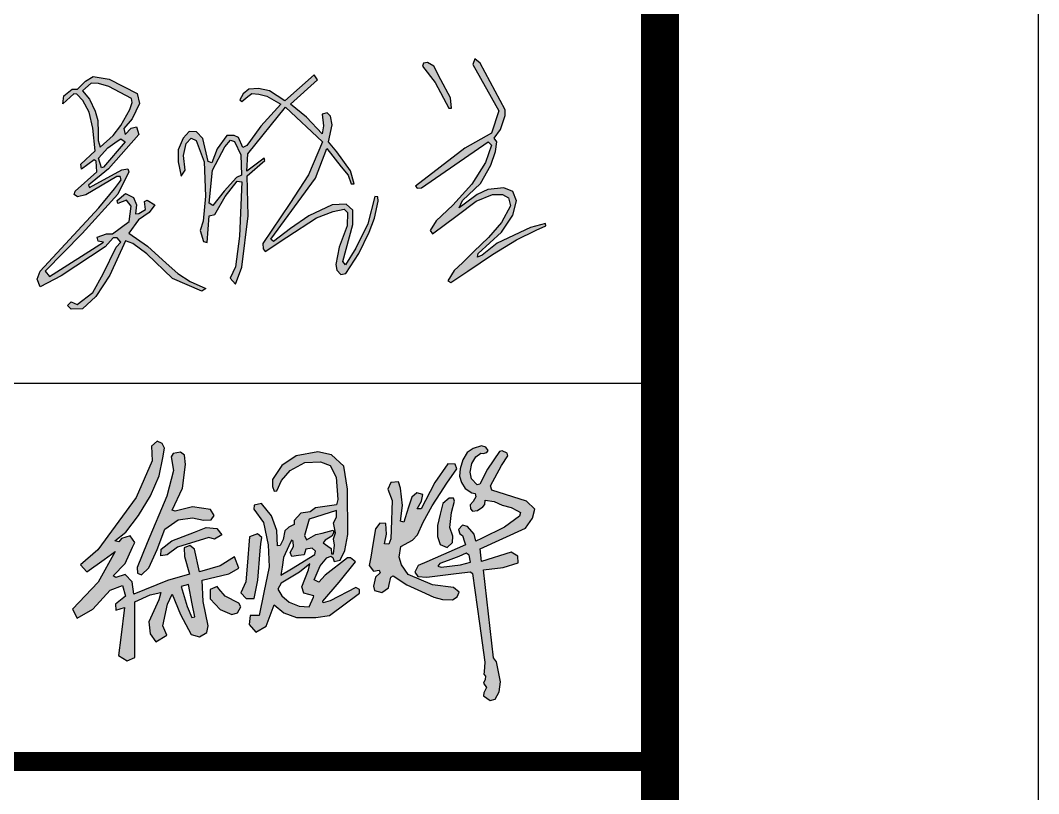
# Model space of a CAD drawing. Extents: x -417156 to 1571408, y 205758 to 1045562.
# Drawn here: x 919907 to 922597, y 1020741 to 1022784 of the extents above; entities that cross this region are included whole.
import ezdxf

# ---------------------------------------------------------------- set-up
doc = ezdxf.new("R2010")
doc.units = 0
doc.header["$LTSCALE"] = 1000
doc.header["$MEASUREMENT"] = 0
doc.layers.get('0').update_dxf_attribs({"linetype": 'CONTINUOUS'})
for name, color, linetype in [('PP-PM-TK', 7, 'CONTINUOUS'), ('PUB_TITLE', 4, 'CONTINUOUS'), ('TEL_TITLE', 7, 'CONTINUOUS')]:
    doc.layers.add(name, color=color, linetype=linetype)

msp = doc.modelspace()

# ---------------------------------------------------------------- hatches: boundary and pattern name
h = msp.add_hatch(color=256)
h.paths.add_polyline_path([(921121.7, 1022671.4), (921107.3, 1022682.3), (921102, 1022667.8), (921171.2, 1022545.5), (921151.4, 1022486.5), (921081.1, 1022446.5), (920950.9, 1022346.5), (920955.3, 1022341.1), (920966.4, 1022341.6), (921142.6, 1022463), (921151.8, 1022454.8), (921135.8, 1022408.8), (921100, 1022351.3), (921050, 1022295.9), (921005.5, 1022254.8), (920990, 1022229.2), (920996.3, 1022220), (921061.2, 1022268.8), (921111.6, 1022306.8), (921154.2, 1022324.5), (921180.4, 1022324.5), (921196.8, 1022314.9), (921201.7, 1022294.5), (921178, 1022250.5), (921144, 1022210.2), (921105.3, 1022173), (921074.8, 1022143.6), (921053.3, 1022123), (921036.6, 1022096.1), (921044.3, 1022091.3), (921089.4, 1022121.7), (921154.3, 1022165.7), (921217.9, 1022204.7), (921270.1, 1022230.2), (921295.2, 1022241), (921294.2, 1022247.1), (921254.9, 1022236.6), (921167, 1022195.6), (921127, 1022163.8), (921114.8, 1022158.7), (921116.2, 1022167.8), (921178.2, 1022224.7), (921208.1, 1022269.8), (921217.3, 1022306.9), (921208.4, 1022331.6), (921184, 1022341.5), (921142, 1022337.7), (921114.2, 1022324.5), (921079.6, 1022298.8), (921066.6, 1022289.1), (921075.5, 1022308.3), (921122.3, 1022353.3), (921150.1, 1022401.6), (921162.3, 1022437.8), (921166.1, 1022463.2), (921158.6, 1022473.1), (921175.6, 1022495.6), (921188.2, 1022533.2), (921187.5, 1022547.8)])
h.paths.add_polyline_path([(920982.3, 1022673.2), (920971.9, 1022671.3), (920969.8, 1022663), (921003.1, 1022620.4), (921039.1, 1022552.3), (921045.7, 1022552.3), (921043, 1022579.3), (921017.9, 1022627.4), (920999.5, 1022662.8)], flags=17)
h.paths.add_polyline_path([(920445.8, 1022332.5), (920415.9, 1022295.3), (920406.3, 1022300.8), (920414.9, 1022388.3), (920447.3, 1022449.6), (920462.1, 1022467.5), (920473.1, 1022464.4), (920489.8, 1022428.9), (920491.5, 1022375.4), (920478.4, 1022369)], flags=16)
h.paths.add_polyline_path([(920324.6, 1022410.7), (920331.7, 1022372.9), (920343.1, 1022388.7), (920338.7, 1022426.8), (920345.6, 1022458.9), (920358.9, 1022472.7), (920371.3, 1022466.8), (920392.6, 1022410), (920396, 1022320), (920390.6, 1022254), (920382.7, 1022228.8), (920391.1, 1022200.1), (920401, 1022197.2), (920406.4, 1022267.4), (920420.8, 1022270.8), (920448, 1022318.8), (920480.1, 1022359.3), (920492.5, 1022357.3), (920486.1, 1022214), (920475.2, 1022133.2), (920461.8, 1022103), (920475.2, 1022086.7), (920492.5, 1022131.7), (920508.8, 1022267.4), (920506.5, 1022373.6), (920553.3, 1022413.8), (920551.2, 1022420), (920505.5, 1022386.1), (920508.6, 1022431.4), (920608, 1022554.6), (920705.3, 1022463.6), (920668.5, 1022375.6), (920618.8, 1022300.7), (920548.2, 1022194.5), (920548.4, 1022180.5), (920553.7, 1022173.6), (920611.1, 1022211.1), (920689.6, 1022262.3), (920733.1, 1022279.5), (920762.3, 1022285.6), (920771.5, 1022276.1), (920770.7, 1022240.9), (920749.7, 1022184.9), (920740.9, 1022139.1), (920743.2, 1022124.2), (920753.9, 1022112.7), (920766.9, 1022115), (920801.7, 1022167.8), (920828.9, 1022224.1), (920842.9, 1022261.3), (920852.7, 1022306.1), (920851.2, 1022317.8), (920844, 1022318.5), (920825.1, 1022246.2), (920793.5, 1022182.2), (920766, 1022138), (920758.8, 1022147.4), (920785.2, 1022245.1), (920785.6, 1022282.7), (920767.5, 1022298.5), (920730.9, 1022296.7), (920669.5, 1022267.3), (920620.9, 1022234.5), (920575.7, 1022200.3), (920569.3, 1022206.4), (920686.5, 1022367.5), (920716.5, 1022445.6), (920754.9, 1022397.6), (920772.9, 1022375), (920781.1, 1022352.2), (920789.4, 1022352.2), (920779.7, 1022386.6), (920743, 1022436.6), (920721, 1022463.2), (920731, 1022508.1), (920726.9, 1022531.3), (920717.7, 1022539.6), (920704.8, 1022536.7), (920707.7, 1022505.6), (920704.8, 1022484.4), (920663.2, 1022528.4), (920620.6, 1022562.7), (920692.1, 1022627.3), (920683, 1022640.1), (920605.9, 1022571.3), (920565.2, 1022597.7), (920536.4, 1022604.5), (920510.8, 1022602), (920496, 1022589.8), (920487.4, 1022574.3), (920492.4, 1022569.6), (920508.6, 1022582.9), (920518.5, 1022591.1), (920537.1, 1022589.1), (920558.6, 1022583.9), (920595, 1022562.9), (920542.5, 1022504.6), (920514.9, 1022466.5), (920505.6, 1022453.6), (920495.3, 1022448.3), (920483.9, 1022474.6), (920471.8, 1022479.9), (920452.9, 1022479.9), (920427.1, 1022444.5), (920412.9, 1022407.9), (920403.4, 1022410.9), (920388.9, 1022472), (920372.3, 1022490.1), (920353.6, 1022490.4), (920337.4, 1022472.7), (920323.8, 1022442.2)])
h.paths.add_polyline_path([(920121.9, 1022394.9), (920113.6, 1022420.1), (920138.7, 1022447.6), (920163.5, 1022464.9), (920172.8, 1022471.4), (920184, 1022463.6), (920126.7, 1022395.9)], flags=16)
h.paths.add_polyline_path([(920112.8, 1022467), (920118.5, 1022449.2), (920152.1, 1022480.3), (920172.4, 1022506.2), (920196.9, 1022548.7), (920202.4, 1022566.9), (920200.6, 1022577.9), (920140.8, 1022609.3), (920113.9, 1022617.4), (920094.3, 1022617.9), (920079.1, 1022604.7), (920071.1, 1022597.8), (920089.7, 1022576), (920105.2, 1022544.3), (920111.9, 1022519.8), (920112.6, 1022487)], flags=16)
h.paths.add_polyline_path([(920048.4, 1022590), (920019.2, 1022563.5), (920021.9, 1022585.1), (920044.1, 1022602.1), (920058, 1022602.5), (920079.8, 1022623.2), (920099.7, 1022635.8), (920142.2, 1022628.7), (920215.6, 1022590.6), (920222, 1022564.5), (920202.9, 1022524), (920180.7, 1022498.2), (920183.8, 1022482.8), (920200.1, 1022499), (920214.4, 1022503), (920220.3, 1022482.8), (920140, 1022391.6), (920087.5, 1022349.1), (920089.6, 1022342.6), (920175.1, 1022389), (920191.3, 1022392), (920193.5, 1022384.1), (920164.4, 1022324.7), (920070.9, 1022220.9), (919972.5, 1022121.5), (919984, 1022107.2), (920127, 1022198.3), (920113.2, 1022201.1), (920109.9, 1022211.5), (920135.2, 1022220.3), (920150.6, 1022219.8), (920195.1, 1022252.7), (920200.1, 1022293.4), (920188, 1022309.3), (920164.9, 1022300.5), (920162.7, 1022308.2), (920184.7, 1022326.9), (920206.1, 1022315.9), (920213.8, 1022296.7), (920211.6, 1022273), (920220.4, 1022273.6), (920237.5, 1022284), (920235.3, 1022306), (920242.4, 1022309.3), (920262.8, 1022297.2), (920247.4, 1022276.3), (920219.3, 1022257.1), (920193.5, 1022222), (920243, 1022187.4), (920292.4, 1022142.9), (920323.5, 1022115), (920355.8, 1022093.8), (920397, 1022075.6), (920387.1, 1022069), (920309.1, 1022102.5), (920241.4, 1022167.4), (920204.1, 1022194.8), (920184.8, 1022202), (920144.1, 1022111.3), (920106.8, 1022054.8), (920071.3, 1022022), (920042, 1022021.2), (920032, 1022030.4), (920041.7, 1022040.4), (920057.1, 1022033.5), (920098.7, 1022064.7), (920126.4, 1022114.6), (920160.3, 1022185), (920172.7, 1022198.1), (920163.4, 1022209.2), (920152.6, 1022209.6), (920131.4, 1022186.1), (920015.1, 1022108.8), (919960, 1022080.3), (919951.9, 1022100.3), (919959.6, 1022121.1), (920114.9, 1022288.7), (920156.1, 1022339.3), (920168.8, 1022356.4), (920173.5, 1022362.7), (920170.9, 1022371.3), (920161.8, 1022371.7), (920080.3, 1022323.4), (920058, 1022318.3), (920049.2, 1022323.7), (920052.2, 1022332.9), (920109.4, 1022384), (920107.4, 1022412), (920102.4, 1022415.3), (920069, 1022391), (920067, 1022404), (920105.4, 1022439.3), (920098.6, 1022499.4), (920089.5, 1022542), (920072.5, 1022572.1), (920056.9, 1022589.1)])
h = msp.add_hatch(color=256)
h.paths.add_polyline_path([(921093.1, 1021370.7), (921084.9, 1021376.6), (921065.8, 1021367.4), (921037.5, 1021357), (921015.4, 1021348.8), (921009.8, 1021342.2), (921018.7, 1021339.2), (921070.1, 1021345.8), (921096.4, 1021352.2)], flags=16)
h.paths.add_polyline_path([(921123.1, 1021640.4), (921129.6, 1021639.9), (921139.2, 1021642), (921142.7, 1021647.4), (921136.7, 1021656.4), (921125.2, 1021660.3), (921103.6, 1021653.2), (921087.3, 1021642.2), (921075.6, 1021622.9), (921068.7, 1021598.8), (921066.8, 1021579.6), (921072.4, 1021563.3), (921082.5, 1021547), (921099.6, 1021535.9), (921108.4, 1021533.6), (921110.1, 1021525.3), (921103.2, 1021512.9), (921095.2, 1021504.2), (921096.1, 1021493.3), (921101.1, 1021486.9), (921115.1, 1021489.2), (921128.5, 1021498.6), (921133.7, 1021505), (921135.4, 1021516.1), (921158.9, 1021512.4), (921180.2, 1021503.4), (921203.7, 1021497.3), (921220.8, 1021487.9), (921228.7, 1021483.6), (921225.4, 1021474.4), (921186.1, 1021444.8), (921125.2, 1021414.9), (921110.4, 1021407.6), (921105.7, 1021426.4), (921088.6, 1021446.7), (921075, 1021450.2), (921064.5, 1021438.9), (921067.7, 1021427.4), (921075.2, 1021423.3), (921080.6, 1021406.5), (921083.4, 1021398.1), (920980.6, 1021353.1), (920958.1, 1021343.3), (920948.8, 1021325.9), (920957.1, 1021314.4), (920980.8, 1021312.9), (921058, 1021322.1), (921095.9, 1021326.6), (921101.3, 1021322.3), (921119.7, 1021190.1), (921133.8, 1021088.4), (921132.3, 1021062.4), (921131.3, 1021056.7), (921135.6, 1021051.6), (921134.8, 1021042), (921130.4, 1021032.3), (921138.4, 1021020.9), (921131.3, 1021007.5), (921131, 1020998.9), (921148.6, 1020987.1), (921161.4, 1020990.2), (921172.1, 1021009.4), (921175.5, 1021036.4), (921164.9, 1021089.4), (921157.1, 1021100.1), (921130.5, 1021332.5), (921182.2, 1021338.7), (921221.9, 1021351.1), (921221.5, 1021368.4), (921203.3, 1021378.7), (921125.5, 1021353.9), (921121.4, 1021387.8), (921181.4, 1021415.1), (921241.9, 1021442.6), (921259.6, 1021468.5), (921266.2, 1021492.9), (921244.3, 1021514), (921152.9, 1021542.9), (921149.1, 1021554.5), (921177.9, 1021607.5), (921195, 1021633.1), (921193.3, 1021640.8), (921180.1, 1021646.3), (921172.4, 1021644.5), (921140.8, 1021597.8), (921121, 1021558.2), (921113.5, 1021556.6), (921098.9, 1021572.8), (921095.3, 1021590.4), (921099.9, 1021613.6), (921110.1, 1021630.5)])
h.paths.add_polyline_path([(921051, 1021521.3), (921039.5, 1021522), (921023.4, 1021507.1), (921016.4, 1021479), (921009.2, 1021449.7), (921009.5, 1021420.5), (921016.4, 1021399.6), (921034.3, 1021391.1), (921048.6, 1021404.5), (921049.2, 1021421.4), (921041.9, 1021443.8), (921045.8, 1021483.5), (921054, 1021513.5)], flags=17)
h.paths.add_polyline_path([(920911.7, 1021547.7), (920906.5, 1021564.7), (920886, 1021562.9), (920877.7, 1021545.6), (920889.2, 1021515), (920886.7, 1021437.5), (920885.9, 1021413.8), (920880.9, 1021399.8), (920868.7, 1021400.6), (920874.4, 1021426.1), (920872.6, 1021455), (920856.4, 1021455.3), (920845.6, 1021440.9), (920838.4, 1021399.1), (920832.7, 1021366), (920828.8, 1021343.7), (920840.5, 1021328.5), (920855.3, 1021331.7), (920857.5, 1021324.5), (920845.6, 1021313.1), (920840.1, 1021289.4), (920843, 1021277.5), (920862.5, 1021272.1), (920879.5, 1021284.3), (920881.6, 1021293.7), (920885.9, 1021312.4), (920892.1, 1021316.7), (920928.1, 1021292.2), (920966.7, 1021274.6), (920999.5, 1021259.6), (921022.3, 1021254.1), (921048.6, 1021253), (921060.9, 1021260.5), (921066.6, 1021273.2), (921051.1, 1021285.4), (920995.9, 1021292.6), (920931.4, 1021320.1), (920914.1, 1021345), (920907.6, 1021365.9), (920911.9, 1021393.6), (920942.9, 1021410.9), (920955.9, 1021424.9), (920970.8, 1021458.2), (920995.4, 1021501.2), (921016.2, 1021533.9), (921033.6, 1021561.2), (921060.3, 1021599.2), (921055.4, 1021611.5), (921036.6, 1021612.4), (921002.2, 1021563.2), (920977.2, 1021515.1), (920965.9, 1021493.3), (920955.7, 1021493), (920967.1, 1021513.6), (920970.4, 1021531.1), (920954.1, 1021535.7), (920941.5, 1021524.1), (920932.9, 1021497.9), (920923.5, 1021469.5), (920919.8, 1021458.2), (920911.4, 1021460.7), (920916.3, 1021501.9)])
h.paths.add_polyline_path([(920668.6, 1021332.1), (920671.9, 1021348.4), (920644.4, 1021325.9), (920614, 1021307.5), (920596.4, 1021296.7), (920587.8, 1021281.2), (920598, 1021263.6), (920617.7, 1021247.2), (920643.6, 1021236.6), (920670.2, 1021234.1), (920681.3, 1021260.3), (920682.6, 1021263.4), (920655.9, 1021270.6), (920650.5, 1021287.4)], flags=16)
h.paths.add_polyline_path([(920742.7, 1021471.4), (920742.3, 1021489), (920706.4, 1021477.6), (920670.4, 1021466.2), (920663.2, 1021441.3), (920657.9, 1021422.7), (920662.9, 1021411.6), (920687.4, 1021425.7), (920704.8, 1021429.3), (920733.5, 1021436.8), (920735.5, 1021431.2), (920730.2, 1021421.4), (920712.6, 1021411), (920707.4, 1021403.5), (920719.8, 1021394.7), (920728.6, 1021388.4), (920728.9, 1021374.1), (920734.8, 1021374.7), (920737.4, 1021397.3), (920734.2, 1021414.2), (920739.4, 1021430.2), (920736.8, 1021443), (920734.1, 1021456.2)], flags=16)
h.paths.add_polyline_path([(920627.7, 1021407.5), (920623.2, 1021410.9), (920616.5, 1021395.7), (920602.6, 1021364.4), (920598.7, 1021339.1), (920595.5, 1021318), (920623.2, 1021334.9), (920685.3, 1021372.6), (920687.3, 1021381.8), (920677.9, 1021389.1), (920661.7, 1021386.6), (920658.8, 1021377.7), (920656.9, 1021371.9), (920641.8, 1021369.8), (920624.8, 1021367.5), (920620.4, 1021377.9), (920629, 1021394)], flags=16)
h.paths.add_polyline_path([(920571, 1021474.6), (920544.3, 1021507.2), (920524.7, 1021502.7), (920524.2, 1021492.1), (920549.8, 1021457), (920561.9, 1021398.2), (920564.9, 1021340.1), (920550.8, 1021272.7), (920538, 1021211.4), (920514.1, 1021211.9), (920512.1, 1021187.8), (920529.7, 1021167.7), (920556.4, 1021183.3), (920578, 1021239.6), (920603.1, 1021219), (920636.8, 1021205.9), (920688.1, 1021205.9), (920723.8, 1021211.9), (920803.3, 1021270.7), (920803, 1021280.3), (920793.1, 1021285.7), (920725.7, 1021250.4), (920706.9, 1021244.8), (920705.9, 1021249.7), (920749.6, 1021299.8), (920792.3, 1021353.5), (920779, 1021364), (920771.2, 1021364), (920712.4, 1021317.9), (920695.9, 1021299.3), (920683.2, 1021305.8), (920699.3, 1021342.7), (920716.5, 1021364.3), (920727, 1021368.6), (920732.8, 1021364.7), (920736.3, 1021353.9), (920752.3, 1021358.1), (920764.3, 1021383.4), (920772.1, 1021425.3), (920771.3, 1021545.1), (920761.6, 1021606.6), (920728.9, 1021635.9), (920692.8, 1021644.2), (920636.2, 1021633.9), (920597.7, 1021607.6), (920573.3, 1021571.1), (920573.4, 1021552.2), (920577.7, 1021540.1), (920584.6, 1021540.9), (920596.9, 1021568.3), (920620.2, 1021595.1), (920658.4, 1021615.7), (920700.4, 1021617.9), (920725.8, 1021608), (920741.6, 1021576.7), (920745.5, 1021518.4), (920742.1, 1021504.3), (920686.7, 1021495.7), (920673, 1021485.4), (920648.5, 1021482.4), (920630.1, 1021462.9), (920630.5, 1021451.8), (920616.7, 1021445.3), (920606, 1021435.5), (920601.3, 1021412.3), (920593.6, 1021396.5), (920586.6, 1021395.4), (920584.8, 1021436.5)])
h.paths.add_polyline_path([(920545, 1021418), (920533.5, 1021427), (920512.7, 1021419.2), (920506.2, 1021341.9), (920502.7, 1021300.4), (920489.9, 1021271.7), (920504.2, 1021256.8), (920525.1, 1021256.1), (920534.2, 1021304.8), (920540.7, 1021382.2), (920542.2, 1021400.6)])
h.paths.add_polyline_path([(920427.3, 1021287.8), (920408.5, 1021280.2), (920408.8, 1021255.9), (920435.4, 1021227.7), (920466.2, 1021213.8), (920481.1, 1021219), (920489.5, 1021234.2), (920484, 1021243.9), (920448.7, 1021262.7), (920431.8, 1021282.4)])
h.paths.add_polyline_path([(920351.8, 1021293.7), (920332.5, 1021288.3), (920347.8, 1021235.1), (920360.7, 1021206.6), (920367.9, 1021207.9), (920361.4, 1021242.6)], flags=16)
h.paths.add_polyline_path([(920278, 1021369.4), (920279.4, 1021386.8), (920307.3, 1021408.5), (920367.6, 1021431.9), (920398.5, 1021443.9), (920426.5, 1021441.1), (920439.3, 1021424.3), (920419.9, 1021413.1), (920405.4, 1021417.4), (920322.5, 1021392.4), (920294.8, 1021372)], flags=17)
h.paths.add_polyline_path([(920341.1, 1021635), (920330.5, 1021643), (920311.1, 1021639.3), (920306.1, 1021630.8), (920311.8, 1021594.9), (920293.9, 1021526.8), (920242.6, 1021403.6), (920215.5, 1021338.2), (920216.5, 1021323), (920227.7, 1021319), (920246.6, 1021337.9), (920268.7, 1021386.2), (920288.7, 1021439.3), (920323.8, 1021464.6), (920361.7, 1021469.7), (920391.2, 1021463.1), (920410.9, 1021464.3), (920419.3, 1021475.9), (920410, 1021491.7), (920362, 1021498.6), (920316.4, 1021487.3), (920308.6, 1021489.9), (920335.2, 1021547.9), (920343.8, 1021610.6)], flags=17)
h.paths.add_polyline_path([(920282, 1021666.2), (920268.7, 1021672.4), (920254, 1021659.1), (920255.6, 1021620), (920213.3, 1021523.6), (920112, 1021385), (920066.6, 1021345.1), (920083.3, 1021326.8), (920128.8, 1021359.5), (920157.8, 1021380.3), (920112.8, 1021299.4), (920045, 1021228.5), (920057.8, 1021204.6), (920098.4, 1021228.5), (920144.7, 1021278.7), (920177.4, 1021290.6), (920185.4, 1021262.7), (920159.1, 1021241.2), (920159.8, 1021225.3), (920182.2, 1021232.5), (920172.6, 1021153.6), (920166.8, 1021105.7), (920189.4, 1021091.4), (920210.1, 1021100.2), (920210.1, 1021247.6), (920250, 1021265.9), (920278.3, 1021272.1), (920273.3, 1021253.1), (920247, 1021194.5), (920249.8, 1021162.7), (920265.5, 1021142.1), (920294, 1021159.4), (920283.9, 1021184.5), (920296.2, 1021241.4), (920307.9, 1021268.2), (920330.3, 1021214.1), (920358.2, 1021161.6), (920380.6, 1021154.9), (920399.6, 1021166.6), (920403.5, 1021183.9), (920390.6, 1021248.7), (920387.3, 1021304.5), (920458.3, 1021321.8), (920484, 1021336.9), (920472.8, 1021366.5), (920435.3, 1021343), (920380.6, 1021326.8), (920367.2, 1021387.1), (920355.4, 1021396.1), (920339.8, 1021390.5), (920340.9, 1021367.6), (920353.8, 1021320.7), (920296.2, 1021303.9), (920207.3, 1021268.2), (920202.3, 1021300.6), (920184.4, 1021320.1), (920159.3, 1021311.8), (920152.6, 1021316.2), (920184.4, 1021349.2), (920204, 1021392.2), (920210.1, 1021404.1), (920197.3, 1021421.9), (920174.9, 1021415.2), (920167.1, 1021406.3), (920157.1, 1021409.1), (920185.6, 1021431.4), (920219.6, 1021475.5), (920251, 1021527.7), (920274.4, 1021580.2), (920283.4, 1021628.2), (920288.2, 1021654)])

# ---------------------------------------------------------------- linework, layer by layer
for p, q in [((920971.9, 1022671.3), (920969.8, 1022663)), ((920969.8, 1022663), (921003.1, 1022620.4)), ((920982.3, 1022673.2), (920971.9, 1022671.3)), ((920999.5, 1022662.8), (920982.3, 1022673.2)), ((921107.3, 1022682.3), (921102, 1022667.8)), ((921102, 1022667.8), (921171.2, 1022545.5)), ((921121.7, 1022671.4), (921107.3, 1022682.3)), ((921187.5, 1022547.8), (921121.7, 1022671.4)), ((920683, 1022640.1), (920605.9, 1022571.3)), ((920692.1, 1022627.3), (920683, 1022640.1)), ((921017.9, 1022627.4), (920999.5, 1022662.8)), ((920058, 1022602.5), (920079.8, 1022623.2)), ((920094.3, 1022617.9), (920079.1, 1022604.7)), ((920079.8, 1022623.2), (920099.7, 1022635.8)), ((920113.9, 1022617.4), (920094.3, 1022617.9)), ((920099.7, 1022635.8), (920142.2, 1022628.7)), ((920140.8, 1022609.3), (920113.9, 1022617.4)), ((920200.6, 1022577.9), (920140.8, 1022609.3)), ((920142.2, 1022628.7), (920215.6, 1022590.6)), ((920620.6, 1022562.7), (920692.1, 1022627.3)), ((921003.1, 1022620.4), (921039.1, 1022552.3)), ((921043, 1022579.3), (921017.9, 1022627.4)), ((920048.4, 1022590), (920019.2, 1022563.5)), ((920019.2, 1022563.5), (920021.9, 1022585.1)), ((920021.9, 1022585.1), (920044.1, 1022602.1)), ((920044.1, 1022602.1), (920058, 1022602.5)), ((920056.9, 1022589.1), (920048.4, 1022590)), ((920072.5, 1022572.1), (920056.9, 1022589.1)), ((920079.1, 1022604.7), (920071.1, 1022597.8)), ((920071.1, 1022597.8), (920089.7, 1022576)), ((920215.6, 1022590.6), (920222, 1022564.5)), ((920496, 1022589.8), (920487.4, 1022574.3)), ((920492.4, 1022569.6), (920508.6, 1022582.9)), ((920510.8, 1022602), (920496, 1022589.8)), ((920508.6, 1022582.9), (920518.5, 1022591.1)), ((920536.4, 1022604.5), (920510.8, 1022602)), ((920518.5, 1022591.1), (920537.1, 1022589.1)), ((920565.2, 1022597.7), (920536.4, 1022604.5)), ((920537.1, 1022589.1), (920558.6, 1022583.9)), ((920558.6, 1022583.9), (920595, 1022562.9)), ((920605.9, 1022571.3), (920565.2, 1022597.7)), ((920089.5, 1022542), (920072.5, 1022572.1)), ((920089.7, 1022576), (920105.2, 1022544.3)), ((920196.9, 1022548.7), (920202.4, 1022566.9)), ((920202.4, 1022566.9), (920200.6, 1022577.9)), ((920222, 1022564.5), (920202.9, 1022524)), ((920487.4, 1022574.3), (920492.4, 1022569.6)), ((920595, 1022562.9), (920542.5, 1022504.6)), ((920663.2, 1022528.4), (920620.6, 1022562.7)), ((921045.7, 1022552.3), (921043, 1022579.3)), ((920098.6, 1022499.4), (920089.5, 1022542)), ((920105.2, 1022544.3), (920111.9, 1022519.8)), ((920172.4, 1022506.2), (920196.9, 1022548.7)), ((920508.6, 1022431.4), (920608, 1022554.6)), ((920608, 1022554.6), (920705.3, 1022463.6)), ((920717.7, 1022539.6), (920704.8, 1022536.7)), ((920704.8, 1022536.7), (920707.7, 1022505.6)), ((920726.9, 1022531.3), (920717.7, 1022539.6)), ((920731, 1022508.1), (920726.9, 1022531.3)), ((921039.1, 1022552.3), (921045.7, 1022552.3)), ((921171.2, 1022545.5), (921151.4, 1022486.5)), ((921175.6, 1022495.6), (921188.2, 1022533.2)), ((921188.2, 1022533.2), (921187.5, 1022547.8)), ((920111.9, 1022519.8), (920112.6, 1022487)), ((920152.1, 1022480.3), (920172.4, 1022506.2)), ((920202.9, 1022524), (920180.7, 1022498.2)), ((920200.1, 1022499), (920214.4, 1022503)), ((920214.4, 1022503), (920220.3, 1022482.8)), ((920542.5, 1022504.6), (920514.9, 1022466.5)), ((920704.8, 1022484.4), (920663.2, 1022528.4)), ((920707.7, 1022505.6), (920704.8, 1022484.4)), ((920721, 1022463.2), (920731, 1022508.1)), ((920105.4, 1022439.3), (920098.6, 1022499.4)), ((920112.6, 1022487), (920112.8, 1022467)), ((920118.5, 1022449.2), (920152.1, 1022480.3)), ((920220.3, 1022482.8), (920140, 1022391.6)), ((920180.7, 1022498.2), (920183.8, 1022482.8)), ((920183.8, 1022482.8), (920200.1, 1022499)), ((920353.6, 1022490.4), (920337.4, 1022472.7)), ((920372.3, 1022490.1), (920353.6, 1022490.4)), ((920388.9, 1022472), (920372.3, 1022490.1)), ((920452.9, 1022479.9), (920427.1, 1022444.5)), ((920471.8, 1022479.9), (920452.9, 1022479.9)), ((920483.9, 1022474.6), (920471.8, 1022479.9)), ((921151.4, 1022486.5), (921081.1, 1022446.5)), ((921158.6, 1022473.1), (921175.6, 1022495.6)), ((920112.8, 1022467), (920118.5, 1022449.2)), ((920184, 1022463.6), (920126.7, 1022395.9)), ((920138.7, 1022447.6), (920163.5, 1022464.9)), ((920163.5, 1022464.9), (920172.8, 1022471.4)), ((920172.8, 1022471.4), (920184, 1022463.6)), ((920337.4, 1022472.7), (920323.8, 1022442.2)), ((920338.7, 1022426.8), (920345.6, 1022458.9)), ((920345.6, 1022458.9), (920358.9, 1022472.7)), ((920358.9, 1022472.7), (920371.3, 1022466.8)), ((920371.3, 1022466.8), (920392.6, 1022410)), ((920403.4, 1022410.9), (920388.9, 1022472)), ((920414.9, 1022388.3), (920447.3, 1022449.6)), ((920447.3, 1022449.6), (920462.1, 1022467.5)), ((920462.1, 1022467.5), (920473.1, 1022464.4)), ((920473.1, 1022464.4), (920489.8, 1022428.9)), ((920495.3, 1022448.3), (920483.9, 1022474.6)), ((920505.6, 1022453.6), (920495.3, 1022448.3)), ((920514.9, 1022466.5), (920505.6, 1022453.6)), ((920705.3, 1022463.6), (920668.5, 1022375.6)), ((920743, 1022436.6), (920721, 1022463.2)), ((920966.4, 1022341.6), (921142.6, 1022463)), ((921151.8, 1022454.8), (921135.8, 1022408.8)), ((921142.6, 1022463), (921151.8, 1022454.8)), ((921166.1, 1022463.2), (921158.6, 1022473.1)), ((921162.3, 1022437.8), (921166.1, 1022463.2)), ((920067, 1022404), (920105.4, 1022439.3)), ((920113.6, 1022420.1), (920138.7, 1022447.6)), ((920323.8, 1022442.2), (920324.6, 1022410.7)), ((920343.1, 1022388.7), (920338.7, 1022426.8)), ((920427.1, 1022444.5), (920412.9, 1022407.9)), ((920489.8, 1022428.9), (920491.5, 1022375.4)), ((920505.5, 1022386.1), (920508.6, 1022431.4)), ((920686.5, 1022367.5), (920716.5, 1022445.6)), ((920716.5, 1022445.6), (920754.9, 1022397.6)), ((920779.7, 1022386.6), (920743, 1022436.6)), ((921081.1, 1022446.5), (920950.9, 1022346.5)), ((921150.1, 1022401.6), (921162.3, 1022437.8)), ((920069, 1022391), (920067, 1022404)), ((920102.4, 1022415.3), (920069, 1022391)), ((920107.4, 1022412), (920102.4, 1022415.3)), ((920109.4, 1022384), (920107.4, 1022412)), ((920121.9, 1022394.9), (920113.6, 1022420.1)), ((920126.7, 1022395.9), (920121.9, 1022394.9)), ((920324.6, 1022410.7), (920331.7, 1022372.9)), ((920392.6, 1022410), (920396, 1022320)), ((920412.9, 1022407.9), (920403.4, 1022410.9)), ((920551.2, 1022420), (920505.5, 1022386.1)), ((920506.5, 1022373.6), (920553.3, 1022413.8)), ((920553.3, 1022413.8), (920551.2, 1022420)), ((920754.9, 1022397.6), (920772.9, 1022375)), ((921135.8, 1022408.8), (921100, 1022351.3)), ((921122.3, 1022353.3), (921150.1, 1022401.6)), ((920052.2, 1022332.9), (920109.4, 1022384)), ((920161.8, 1022371.7), (920080.3, 1022323.4)), ((920140, 1022391.6), (920087.5, 1022349.1)), ((920089.6, 1022342.6), (920175.1, 1022389)), ((920170.9, 1022371.3), (920161.8, 1022371.7)), ((920193.5, 1022384.1), (920164.4, 1022324.7)), ((920173.5, 1022362.7), (920170.9, 1022371.3)), ((920175.1, 1022389), (920191.3, 1022392)), ((920191.3, 1022392), (920193.5, 1022384.1)), ((920331.7, 1022372.9), (920343.1, 1022388.7)), ((920406.3, 1022300.8), (920414.9, 1022388.3)), ((920478.4, 1022369), (920445.8, 1022332.5)), ((920491.5, 1022375.4), (920478.4, 1022369)), ((920508.8, 1022267.4), (920506.5, 1022373.6)), ((920569.3, 1022206.4), (920686.5, 1022367.5)), ((920668.5, 1022375.6), (920618.8, 1022300.7)), ((920772.9, 1022375), (920781.1, 1022352.2)), ((920789.4, 1022352.2), (920779.7, 1022386.6)), ((920087.5, 1022349.1), (920089.6, 1022342.6)), ((920156.1, 1022339.3), (920168.8, 1022356.4)), ((920168.8, 1022356.4), (920173.5, 1022362.7)), ((920448, 1022318.8), (920480.1, 1022359.3)), ((920480.1, 1022359.3), (920492.5, 1022357.3)), ((920492.5, 1022357.3), (920486.1, 1022214)), ((920781.1, 1022352.2), (920789.4, 1022352.2)), ((920950.9, 1022346.5), (920955.3, 1022341.1)), ((920955.3, 1022341.1), (920966.4, 1022341.6)), ((921100, 1022351.3), (921050, 1022295.9)), ((921075.5, 1022308.3), (921122.3, 1022353.3)), ((921184, 1022341.5), (921142, 1022337.7)), ((921208.4, 1022331.6), (921184, 1022341.5)), ((920049.2, 1022323.7), (920052.2, 1022332.9)), ((920058, 1022318.3), (920049.2, 1022323.7)), ((920080.3, 1022323.4), (920058, 1022318.3)), ((920164.4, 1022324.7), (920070.9, 1022220.9)), ((920114.9, 1022288.7), (920156.1, 1022339.3)), ((920162.7, 1022308.2), (920184.7, 1022326.9)), ((920184.7, 1022326.9), (920206.1, 1022315.9)), ((920206.1, 1022315.9), (920213.8, 1022296.7)), ((920396, 1022320), (920390.6, 1022254)), ((920445.8, 1022332.5), (920415.9, 1022295.3)), ((920420.8, 1022270.8), (920448, 1022318.8)), ((920844, 1022318.5), (920825.1, 1022246.2)), ((920851.2, 1022317.8), (920844, 1022318.5)), ((920852.7, 1022306.1), (920851.2, 1022317.8)), ((921114.2, 1022324.5), (921079.6, 1022298.8)), ((921111.6, 1022306.8), (921154.2, 1022324.5)), ((921142, 1022337.7), (921114.2, 1022324.5)), ((921154.2, 1022324.5), (921180.4, 1022324.5)), ((921180.4, 1022324.5), (921196.8, 1022314.9)), ((921196.8, 1022314.9), (921201.7, 1022294.5)), ((921217.3, 1022306.9), (921208.4, 1022331.6)), ((919959.6, 1022121.1), (920114.9, 1022288.7)), ((920164.9, 1022300.5), (920162.7, 1022308.2)), ((920188, 1022309.3), (920164.9, 1022300.5)), ((920164.9, 1022300.5), (920164.9, 1022300.5)), ((920200.1, 1022293.4), (920188, 1022309.3)), ((920195.1, 1022252.7), (920200.1, 1022293.4)), ((920213.8, 1022296.7), (920211.6, 1022273)), ((920235.3, 1022306), (920242.4, 1022309.3)), ((920237.5, 1022284), (920235.3, 1022306)), ((920242.4, 1022309.3), (920262.8, 1022297.2)), ((920262.8, 1022297.2), (920247.4, 1022276.3)), ((920415.9, 1022295.3), (920406.3, 1022300.8)), ((920618.8, 1022300.7), (920548.2, 1022194.5)), ((920730.9, 1022296.7), (920669.5, 1022267.3)), ((920767.5, 1022298.5), (920730.9, 1022296.7)), ((920785.6, 1022282.7), (920767.5, 1022298.5)), ((920842.9, 1022261.3), (920852.7, 1022306.1)), ((921050, 1022295.9), (921005.5, 1022254.8)), ((921061.2, 1022268.8), (921111.6, 1022306.8)), ((921066.6, 1022289.1), (921075.5, 1022308.3)), ((921079.6, 1022298.8), (921066.6, 1022289.1)), ((921201.7, 1022294.5), (921178, 1022250.5)), ((921208.1, 1022269.8), (921217.3, 1022306.9)), ((920211.6, 1022273), (920220.4, 1022273.6)), ((920247.4, 1022276.3), (920219.3, 1022257.1)), ((920220.4, 1022273.6), (920237.5, 1022284)), ((920401, 1022197.2), (920406.4, 1022267.4)), ((920406.4, 1022267.4), (920420.8, 1022270.8)), ((920492.5, 1022131.7), (920508.8, 1022267.4)), ((920611.1, 1022211.1), (920689.6, 1022262.3)), ((920669.5, 1022267.3), (920620.9, 1022234.5)), ((920689.6, 1022262.3), (920733.1, 1022279.5)), ((920733.1, 1022279.5), (920762.3, 1022285.6)), ((920762.3, 1022285.6), (920771.5, 1022276.1)), ((920771.5, 1022276.1), (920770.7, 1022240.9)), ((920785.2, 1022245.1), (920785.6, 1022282.7)), ((920828.9, 1022224.1), (920842.9, 1022261.3)), ((920996.3, 1022220), (921061.2, 1022268.8)), ((921178.2, 1022224.7), (921208.1, 1022269.8)), ((920150.6, 1022219.8), (920195.1, 1022252.7)), ((920219.3, 1022257.1), (920193.5, 1022222)), ((920390.6, 1022254), (920382.7, 1022228.8)), ((920620.9, 1022234.5), (920575.7, 1022200.3)), ((920770.7, 1022240.9), (920749.7, 1022184.9)), ((920758.8, 1022147.4), (920785.2, 1022245.1)), ((920825.1, 1022246.2), (920793.5, 1022182.2)), ((921005.5, 1022254.8), (920990, 1022229.2)), ((921178, 1022250.5), (921144, 1022210.2)), ((921254.9, 1022236.6), (921167, 1022195.6)), ((921294.2, 1022247.1), (921254.9, 1022236.6)), ((921270.1, 1022230.2), (921295.2, 1022241)), ((921295.2, 1022241), (921294.2, 1022247.1)), ((920070.9, 1022220.9), (919972.5, 1022121.5)), ((920109.9, 1022211.5), (920135.2, 1022220.3)), ((920113.2, 1022201.1), (920109.9, 1022211.5)), ((920152.6, 1022209.6), (920131.4, 1022186.1)), ((920135.2, 1022220.3), (920150.6, 1022219.8)), ((920163.4, 1022209.2), (920152.6, 1022209.6)), ((920172.7, 1022198.1), (920163.4, 1022209.2)), ((920193.5, 1022222), (920243, 1022187.4)), ((920382.7, 1022228.8), (920391.1, 1022200.1)), ((920486.1, 1022214), (920475.2, 1022133.2)), ((920553.7, 1022173.6), (920611.1, 1022211.1)), ((920575.7, 1022200.3), (920569.3, 1022206.4)), ((920801.7, 1022167.8), (920828.9, 1022224.1)), ((920990, 1022229.2), (920996.3, 1022220)), ((921144, 1022210.2), (921105.3, 1022173)), ((921116.2, 1022167.8), (921178.2, 1022224.7)), ((921217.9, 1022204.7), (921270.1, 1022230.2)), ((919984, 1022107.2), (920127, 1022198.3)), ((920131.4, 1022186.1), (920015.1, 1022108.8)), ((920127, 1022198.3), (920113.2, 1022201.1)), ((920126.4, 1022114.6), (920160.3, 1022185)), ((920184.8, 1022202), (920144.1, 1022111.3)), ((920160.3, 1022185), (920172.7, 1022198.1)), ((920204.1, 1022194.8), (920184.8, 1022202)), ((920241.4, 1022167.4), (920204.1, 1022194.8)), ((920243, 1022187.4), (920292.4, 1022142.9)), ((920391.1, 1022200.1), (920401, 1022197.2)), ((920548.2, 1022194.5), (920548.4, 1022180.5)), ((920548.4, 1022180.5), (920553.7, 1022173.6)), ((920749.7, 1022184.9), (920740.9, 1022139.1)), ((920793.5, 1022182.2), (920766, 1022138)), ((921167, 1022195.6), (921127, 1022163.8)), ((921154.3, 1022165.7), (921217.9, 1022204.7)), ((920309.1, 1022102.5), (920241.4, 1022167.4)), ((920766.9, 1022115), (920801.7, 1022167.8)), ((921105.3, 1022173), (921074.8, 1022143.6)), ((921089.4, 1022121.7), (921154.3, 1022165.7)), ((921114.8, 1022158.7), (921116.2, 1022167.8)), ((921127, 1022163.8), (921114.8, 1022158.7)), ((920292.4, 1022142.9), (920323.5, 1022115)), ((920475.2, 1022133.2), (920461.8, 1022103)), ((920475.2, 1022086.7), (920492.5, 1022131.7)), ((920740.9, 1022139.1), (920743.2, 1022124.2)), ((920766, 1022138), (920758.8, 1022147.4)), ((921074.8, 1022143.6), (921053.3, 1022123)), ((919951.9, 1022100.3), (919959.6, 1022121.1)), ((919960, 1022080.3), (919951.9, 1022100.3)), ((920015.1, 1022108.8), (919960, 1022080.3)), ((919972.5, 1022121.5), (919984, 1022107.2)), ((920098.7, 1022064.7), (920126.4, 1022114.6)), ((920144.1, 1022111.3), (920106.8, 1022054.8)), ((920387.1, 1022069), (920309.1, 1022102.5)), ((920323.5, 1022115), (920355.8, 1022093.8)), ((920461.8, 1022103), (920475.2, 1022086.7)), ((920743.2, 1022124.2), (920753.9, 1022112.7)), ((920753.9, 1022112.7), (920766.9, 1022115)), ((921053.3, 1022123), (921036.6, 1022096.1)), ((921044.3, 1022091.3), (921089.4, 1022121.7)), ((920355.8, 1022093.8), (920397, 1022075.6)), ((920397, 1022075.6), (920387.1, 1022069)), ((921036.6, 1022096.1), (921044.3, 1022091.3)), ((920057.1, 1022033.5), (920098.7, 1022064.7)), ((920106.8, 1022054.8), (920071.3, 1022022)), ((920032, 1022030.4), (920041.7, 1022040.4)), ((920042, 1022021.2), (920032, 1022030.4)), ((920041.7, 1022040.4), (920057.1, 1022033.5)), ((920071.3, 1022022), (920042, 1022021.2)), ((920268.7, 1021672.4), (920254, 1021659.1)), ((920282, 1021666.2), (920268.7, 1021672.4)), ((920254, 1021659.1), (920255.6, 1021620)), ((920288.2, 1021654), (920282, 1021666.2)), ((920283.4, 1021628.2), (920288.2, 1021654)), ((920330.5, 1021643), (920311.1, 1021639.3)), ((920341.1, 1021635), (920330.5, 1021643)), ((920692.8, 1021644.2), (920636.2, 1021633.9)), ((920728.9, 1021635.9), (920692.8, 1021644.2)), ((921087.3, 1021642.2), (921075.6, 1021622.9)), ((921103.6, 1021653.2), (921087.3, 1021642.2)), ((921125.2, 1021660.3), (921103.6, 1021653.2)), ((921136.7, 1021656.4), (921125.2, 1021660.3)), ((921129.6, 1021639.9), (921139.2, 1021642)), ((921142.7, 1021647.4), (921136.7, 1021656.4)), ((921139.2, 1021642), (921142.7, 1021647.4)), ((921172.4, 1021644.5), (921140.8, 1021597.8)), ((921180.1, 1021646.3), (921172.4, 1021644.5)), ((921193.3, 1021640.8), (921180.1, 1021646.3)), ((920255.6, 1021620), (920213.3, 1021523.6)), ((920274.4, 1021580.2), (920283.4, 1021628.2)), ((920311.1, 1021639.3), (920306.1, 1021630.8)), ((920306.1, 1021630.8), (920311.8, 1021594.9)), ((920343.8, 1021610.6), (920341.1, 1021635)), ((920636.2, 1021633.9), (920597.7, 1021607.6)), ((920620.2, 1021595.1), (920658.4, 1021615.7)), ((920658.4, 1021615.7), (920700.4, 1021617.9)), ((920700.4, 1021617.9), (920725.8, 1021608)), ((920761.6, 1021606.6), (920728.9, 1021635.9)), ((921075.6, 1021622.9), (921068.7, 1021598.8)), ((921099.9, 1021613.6), (921110.1, 1021630.5)), ((921110.1, 1021630.5), (921123.1, 1021640.4)), ((921123.1, 1021640.4), (921129.6, 1021639.9)), ((921177.9, 1021607.5), (921195, 1021633.1)), ((921195, 1021633.1), (921193.3, 1021640.8)), ((920311.8, 1021594.9), (920293.9, 1021526.8)), ((920335.2, 1021547.9), (920343.8, 1021610.6)), ((920597.7, 1021607.6), (920573.3, 1021571.1)), ((920596.9, 1021568.3), (920620.2, 1021595.1)), ((920725.8, 1021608), (920741.6, 1021576.7)), ((920771.3, 1021545.1), (920761.6, 1021606.6)), ((921036.6, 1021612.4), (921002.2, 1021563.2)), ((921033.6, 1021561.2), (921060.3, 1021599.2)), ((921055.4, 1021611.5), (921036.6, 1021612.4)), ((921060.3, 1021599.2), (921055.4, 1021611.5)), ((921068.7, 1021598.8), (921066.8, 1021579.6)), ((921095.3, 1021590.4), (921099.9, 1021613.6)), ((921098.9, 1021572.8), (921095.3, 1021590.4)), ((921140.8, 1021597.8), (921121, 1021558.2)), ((921149.1, 1021554.5), (921177.9, 1021607.5)), ((920251, 1021527.7), (920274.4, 1021580.2)), ((920573.3, 1021571.1), (920573.4, 1021552.2)), ((920584.6, 1021540.9), (920596.9, 1021568.3)), ((920741.6, 1021576.7), (920745.5, 1021518.4)), ((920886, 1021562.9), (920877.7, 1021545.6)), ((920906.5, 1021564.7), (920886, 1021562.9)), ((920911.7, 1021547.7), (920906.5, 1021564.7)), ((921002.2, 1021563.2), (920977.2, 1021515.1)), ((921016.2, 1021533.9), (921033.6, 1021561.2)), ((921066.8, 1021579.6), (921072.4, 1021563.3)), ((921072.4, 1021563.3), (921082.5, 1021547)), ((921113.5, 1021556.6), (921098.9, 1021572.8)), ((920308.6, 1021489.9), (920335.2, 1021547.9)), ((920573.4, 1021552.2), (920577.7, 1021540.1)), ((920577.7, 1021540.1), (920584.6, 1021540.9)), ((920772.1, 1021425.3), (920771.3, 1021545.1)), ((920877.7, 1021545.6), (920889.2, 1021515)), ((920916.3, 1021501.9), (920911.7, 1021547.7)), ((920954.1, 1021535.7), (920941.5, 1021524.1)), ((920970.4, 1021531.1), (920954.1, 1021535.7)), ((920995.4, 1021501.2), (921016.2, 1021533.9)), ((921082.5, 1021547), (921099.6, 1021535.9)), ((921099.6, 1021535.9), (921108.4, 1021533.6)), ((921108.4, 1021533.6), (921110.1, 1021525.3)), ((921121, 1021558.2), (921113.5, 1021556.6)), ((921152.9, 1021542.9), (921149.1, 1021554.5)), ((921244.3, 1021514), (921152.9, 1021542.9)), ((920213.3, 1021523.6), (920112, 1021385)), ((920219.6, 1021475.5), (920251, 1021527.7)), ((920293.9, 1021526.8), (920242.6, 1021403.6)), ((920544.3, 1021507.2), (920524.7, 1021502.7)), ((920571, 1021474.6), (920544.3, 1021507.2)), ((920745.5, 1021518.4), (920742.1, 1021504.3)), ((920889.2, 1021515), (920886.7, 1021437.5)), ((920941.5, 1021524.1), (920932.9, 1021497.9)), ((920955.7, 1021493), (920967.1, 1021513.6)), ((920977.2, 1021515.1), (920965.9, 1021493.3)), ((920967.1, 1021513.6), (920970.4, 1021531.1)), ((921023.4, 1021507.1), (921016.4, 1021479)), ((921039.5, 1021522), (921023.4, 1021507.1)), ((921051, 1021521.3), (921039.5, 1021522)), ((921045.8, 1021483.5), (921054, 1021513.5)), ((921054, 1021513.5), (921051, 1021521.3)), ((921103.2, 1021512.9), (921095.2, 1021504.2)), ((921110.1, 1021525.3), (921103.2, 1021512.9)), ((921133.7, 1021505), (921135.4, 1021516.1)), ((921135.4, 1021516.1), (921158.9, 1021512.4)), ((921158.9, 1021512.4), (921180.2, 1021503.4)), ((921266.2, 1021492.9), (921244.3, 1021514)), ((920316.4, 1021487.3), (920308.6, 1021489.9)), ((920362, 1021498.6), (920316.4, 1021487.3)), ((920410, 1021491.7), (920362, 1021498.6)), ((920419.3, 1021475.9), (920410, 1021491.7)), ((920524.7, 1021502.7), (920524.2, 1021492.1)), ((920524.2, 1021492.1), (920549.8, 1021457)), ((920648.5, 1021482.4), (920630.1, 1021462.9)), ((920673, 1021485.4), (920648.5, 1021482.4)), ((920686.7, 1021495.7), (920673, 1021485.4)), ((920742.1, 1021504.3), (920686.7, 1021495.7)), ((920742.3, 1021489), (920706.4, 1021477.6)), ((920742.7, 1021471.4), (920742.3, 1021489)), ((920911.4, 1021460.7), (920916.3, 1021501.9)), ((920932.9, 1021497.9), (920923.5, 1021469.5)), ((920965.9, 1021493.3), (920955.7, 1021493)), ((920970.8, 1021458.2), (920995.4, 1021501.2)), ((921041.9, 1021443.8), (921045.8, 1021483.5)), ((921095.2, 1021504.2), (921096.1, 1021493.3)), ((921096.1, 1021493.3), (921101.1, 1021486.9)), ((921101.1, 1021486.9), (921115.1, 1021489.2)), ((921115.1, 1021489.2), (921128.5, 1021498.6)), ((921128.5, 1021498.6), (921133.7, 1021505)), ((921180.2, 1021503.4), (921203.7, 1021497.3)), ((921203.7, 1021497.3), (921220.8, 1021487.9)), ((921220.8, 1021487.9), (921228.7, 1021483.6)), ((921228.7, 1021483.6), (921225.4, 1021474.4)), ((921259.6, 1021468.5), (921266.2, 1021492.9)), ((920185.6, 1021431.4), (920219.6, 1021475.5)), ((920288.7, 1021439.3), (920323.8, 1021464.6)), ((920323.8, 1021464.6), (920361.7, 1021469.7)), ((920361.7, 1021469.7), (920391.2, 1021463.1)), ((920391.2, 1021463.1), (920410.9, 1021464.3)), ((920410.9, 1021464.3), (920419.3, 1021475.9)), ((920549.8, 1021457), (920561.9, 1021398.2)), ((920584.8, 1021436.5), (920571, 1021474.6)), ((920630.1, 1021462.9), (920630.5, 1021451.8)), ((920670.4, 1021466.2), (920663.2, 1021441.3)), ((920706.4, 1021477.6), (920670.4, 1021466.2)), ((920734.1, 1021456.2), (920742.7, 1021471.4)), ((920736.8, 1021443), (920734.1, 1021456.2)), ((920856.4, 1021455.3), (920845.6, 1021440.9)), ((920872.6, 1021455), (920856.4, 1021455.3)), ((920874.4, 1021426.1), (920872.6, 1021455)), ((920919.8, 1021458.2), (920911.4, 1021460.7)), ((920923.5, 1021469.5), (920919.8, 1021458.2)), ((920955.9, 1021424.9), (920970.8, 1021458.2)), ((921016.4, 1021479), (921009.2, 1021449.7)), ((921225.4, 1021474.4), (921186.1, 1021444.8)), ((921241.9, 1021442.6), (921259.6, 1021468.5)), ((920157.1, 1021409.1), (920185.6, 1021431.4)), ((920268.7, 1021386.2), (920288.7, 1021439.3)), ((920307.3, 1021408.5), (920367.6, 1021431.9)), ((920367.6, 1021431.9), (920398.5, 1021443.9)), ((920398.5, 1021443.9), (920426.5, 1021441.1)), ((920426.5, 1021441.1), (920439.3, 1021424.3)), ((920533.5, 1021427), (920512.7, 1021419.2)), ((920545, 1021418), (920533.5, 1021427)), ((920586.6, 1021395.4), (920584.8, 1021436.5)), ((920606, 1021435.5), (920601.3, 1021412.3)), ((920616.7, 1021445.3), (920606, 1021435.5)), ((920630.5, 1021451.8), (920616.7, 1021445.3)), ((920663.2, 1021441.3), (920657.9, 1021422.7)), ((920687.4, 1021425.7), (920704.8, 1021429.3)), ((920704.8, 1021429.3), (920733.5, 1021436.8)), ((920735.5, 1021431.2), (920730.2, 1021421.4)), ((920733.5, 1021436.8), (920735.5, 1021431.2)), ((920734.2, 1021414.2), (920739.4, 1021430.2)), ((920739.4, 1021430.2), (920736.8, 1021443)), ((920845.6, 1021440.9), (920838.4, 1021399.1)), ((920868.7, 1021400.6), (920874.4, 1021426.1)), ((920886.7, 1021437.5), (920885.9, 1021413.8)), ((921009.2, 1021449.7), (921009.5, 1021420.5)), ((921049.2, 1021421.4), (921041.9, 1021443.8)), ((921075, 1021450.2), (921064.5, 1021438.9)), ((921064.5, 1021438.9), (921067.7, 1021427.4)), ((921067.7, 1021427.4), (921075.2, 1021423.3)), ((921088.6, 1021446.7), (921075, 1021450.2)), ((921105.7, 1021426.4), (921088.6, 1021446.7)), ((921110.4, 1021407.6), (921105.7, 1021426.4)), ((921186.1, 1021444.8), (921125.2, 1021414.9)), ((921181.4, 1021415.1), (921241.9, 1021442.6)), ((920167.1, 1021406.3), (920157.1, 1021409.1)), ((920174.9, 1021415.2), (920167.1, 1021406.3)), ((920197.3, 1021421.9), (920174.9, 1021415.2)), ((920210.1, 1021404.1), (920197.3, 1021421.9)), ((920204, 1021392.2), (920210.1, 1021404.1)), ((920242.6, 1021403.6), (920215.5, 1021338.2)), ((920279.4, 1021386.8), (920307.3, 1021408.5)), ((920405.4, 1021417.4), (920322.5, 1021392.4)), ((920419.9, 1021413.1), (920405.4, 1021417.4)), ((920439.3, 1021424.3), (920419.9, 1021413.1)), ((920512.7, 1021419.2), (920506.2, 1021341.9)), ((920540.7, 1021382.2), (920542.2, 1021400.6)), ((920542.2, 1021400.6), (920545, 1021418)), ((920601.3, 1021412.3), (920593.6, 1021396.5)), ((920623.2, 1021410.9), (920616.5, 1021395.7)), ((920627.7, 1021407.5), (920623.2, 1021410.9)), ((920629, 1021394), (920627.7, 1021407.5)), ((920657.9, 1021422.7), (920662.9, 1021411.6)), ((920662.9, 1021411.6), (920687.4, 1021425.7)), ((920712.6, 1021411), (920707.4, 1021403.5)), ((920707.4, 1021403.5), (920719.8, 1021394.7)), ((920730.2, 1021421.4), (920712.6, 1021411)), ((920737.4, 1021397.3), (920734.2, 1021414.2)), ((920764.3, 1021383.4), (920772.1, 1021425.3)), ((920838.4, 1021399.1), (920832.7, 1021366)), ((920880.9, 1021399.8), (920868.7, 1021400.6)), ((920885.9, 1021413.8), (920880.9, 1021399.8)), ((920911.9, 1021393.6), (920942.9, 1021410.9)), ((920942.9, 1021410.9), (920955.9, 1021424.9)), ((921009.5, 1021420.5), (921016.4, 1021399.6)), ((921016.4, 1021399.6), (921034.3, 1021391.1)), ((921034.3, 1021391.1), (921048.6, 1021404.5)), ((921048.6, 1021404.5), (921049.2, 1021421.4)), ((921075.2, 1021423.3), (921080.6, 1021406.5)), ((921080.6, 1021406.5), (921083.4, 1021398.1)), ((921125.2, 1021414.9), (921110.4, 1021407.6)), ((921121.4, 1021387.8), (921181.4, 1021415.1)), ((920112, 1021385), (920066.6, 1021345.1)), ((920157.8, 1021380.3), (920112.8, 1021299.4)), ((920128.8, 1021359.5), (920157.8, 1021380.3)), ((920157.8, 1021380.3), (920157.8, 1021380.3)), ((920184.4, 1021349.2), (920204, 1021392.2)), ((920246.6, 1021337.9), (920268.7, 1021386.2)), ((920278, 1021369.4), (920279.4, 1021386.8)), ((920322.5, 1021392.4), (920294.8, 1021372)), ((920355.4, 1021396.1), (920339.8, 1021390.5)), ((920339.8, 1021390.5), (920340.9, 1021367.6)), ((920367.2, 1021387.1), (920355.4, 1021396.1)), ((920380.6, 1021326.8), (920367.2, 1021387.1)), ((920534.2, 1021304.8), (920540.7, 1021382.2)), ((920561.9, 1021398.2), (920564.9, 1021340.1)), ((920593.6, 1021396.5), (920586.6, 1021395.4)), ((920616.5, 1021395.7), (920602.6, 1021364.4)), ((920620.4, 1021377.9), (920629, 1021394)), ((920624.8, 1021367.5), (920620.4, 1021377.9)), ((920623.2, 1021334.9), (920685.3, 1021372.6)), ((920658.8, 1021377.7), (920656.9, 1021371.9)), ((920661.7, 1021386.6), (920658.8, 1021377.7)), ((920677.9, 1021389.1), (920661.7, 1021386.6)), ((920687.3, 1021381.8), (920677.9, 1021389.1)), ((920685.3, 1021372.6), (920687.3, 1021381.8)), ((920719.8, 1021394.7), (920728.6, 1021388.4)), ((920728.6, 1021388.4), (920728.9, 1021374.1)), ((920728.9, 1021374.1), (920734.8, 1021374.7)), ((920734.8, 1021374.7), (920737.4, 1021397.3)), ((920752.3, 1021358.1), (920764.3, 1021383.4)), ((920907.6, 1021365.9), (920911.9, 1021393.6)), ((921083.4, 1021398.1), (920980.6, 1021353.1)), ((921084.9, 1021376.6), (921065.8, 1021367.4)), ((921093.1, 1021370.7), (921084.9, 1021376.6)), ((921125.5, 1021353.9), (921121.4, 1021387.8)), ((921203.3, 1021378.7), (921125.5, 1021353.9)), ((921221.5, 1021368.4), (921203.3, 1021378.7)), ((920083.3, 1021326.8), (920128.8, 1021359.5)), ((920152.6, 1021316.2), (920184.4, 1021349.2)), ((920294.8, 1021372), (920278, 1021369.4)), ((920340.9, 1021367.6), (920353.8, 1021320.7)), ((920472.8, 1021366.5), (920435.3, 1021343)), ((920484, 1021336.9), (920472.8, 1021366.5)), ((920602.6, 1021364.4), (920598.7, 1021339.1)), ((920641.8, 1021369.8), (920624.8, 1021367.5)), ((920656.9, 1021371.9), (920641.8, 1021369.8)), ((920671.9, 1021348.4), (920644.4, 1021325.9)), ((920668.6, 1021332.1), (920671.9, 1021348.4)), ((920699.3, 1021342.7), (920716.5, 1021364.3)), ((920771.2, 1021364), (920712.4, 1021317.9)), ((920716.5, 1021364.3), (920727, 1021368.6)), ((920727, 1021368.6), (920732.8, 1021364.7)), ((920732.8, 1021364.7), (920736.3, 1021353.9)), ((920736.3, 1021353.9), (920752.3, 1021358.1)), ((920749.6, 1021299.8), (920792.3, 1021353.5)), ((920779, 1021364), (920771.2, 1021364)), ((920792.3, 1021353.5), (920779, 1021364)), ((920832.7, 1021366), (920828.8, 1021343.7)), ((920914.1, 1021345), (920907.6, 1021365.9)), ((920980.6, 1021353.1), (920958.1, 1021343.3)), ((921015.4, 1021348.8), (921009.8, 1021342.2)), ((921037.5, 1021357), (921015.4, 1021348.8)), ((921018.7, 1021339.2), (921070.1, 1021345.8)), ((921065.8, 1021367.4), (921037.5, 1021357)), ((921070.1, 1021345.8), (921096.4, 1021352.2)), ((921096.4, 1021352.2), (921093.1, 1021370.7)), ((921182.2, 1021338.7), (921221.9, 1021351.1)), ((921221.9, 1021351.1), (921221.5, 1021368.4)), ((920066.6, 1021345.1), (920083.3, 1021326.8)), ((920184.4, 1021320.1), (920159.3, 1021311.8)), ((920202.3, 1021300.6), (920184.4, 1021320.1)), ((920215.5, 1021338.2), (920216.5, 1021323)), ((920216.5, 1021323), (920227.7, 1021319)), ((920227.7, 1021319), (920246.6, 1021337.9)), ((920353.8, 1021320.7), (920296.2, 1021303.9)), ((920435.3, 1021343), (920380.6, 1021326.8)), ((920387.3, 1021304.5), (920458.3, 1021321.8)), ((920458.3, 1021321.8), (920484, 1021336.9)), ((920506.2, 1021341.9), (920502.7, 1021300.4)), ((920564.9, 1021340.1), (920550.8, 1021272.7)), ((920598.7, 1021339.1), (920595.5, 1021318)), ((920595.5, 1021318), (920623.2, 1021334.9)), ((920644.4, 1021325.9), (920614, 1021307.5)), ((920650.5, 1021287.4), (920668.6, 1021332.1)), ((920683.2, 1021305.8), (920699.3, 1021342.7)), ((920828.8, 1021343.7), (920840.5, 1021328.5)), ((920840.5, 1021328.5), (920855.3, 1021331.7)), ((920857.5, 1021324.5), (920845.6, 1021313.1)), ((920855.3, 1021331.7), (920857.5, 1021324.5)), ((920931.4, 1021320.1), (920914.1, 1021345)), ((920995.9, 1021292.6), (920931.4, 1021320.1)), ((920958.1, 1021343.3), (920948.8, 1021325.9)), ((920948.8, 1021325.9), (920957.1, 1021314.4)), ((920980.8, 1021312.9), (921058, 1021322.1)), ((921009.8, 1021342.2), (921018.7, 1021339.2)), ((921058, 1021322.1), (921095.9, 1021326.6)), ((921095.9, 1021326.6), (921101.3, 1021322.3)), ((921101.3, 1021322.3), (921119.7, 1021190.1)), ((921130.5, 1021332.5), (921182.2, 1021338.7)), ((921157.1, 1021100.1), (921130.5, 1021332.5)), ((920112.8, 1021299.4), (920045, 1021228.5)), ((920159.3, 1021311.8), (920152.6, 1021316.2)), ((920207.3, 1021268.2), (920202.3, 1021300.6)), ((920296.2, 1021303.9), (920207.3, 1021268.2)), ((920351.8, 1021293.7), (920332.5, 1021288.3)), ((920361.4, 1021242.6), (920351.8, 1021293.7)), ((920390.6, 1021248.7), (920387.3, 1021304.5)), ((920502.7, 1021300.4), (920489.9, 1021271.7)), ((920525.1, 1021256.1), (920534.2, 1021304.8)), ((920596.4, 1021296.7), (920587.8, 1021281.2)), ((920614, 1021307.5), (920596.4, 1021296.7)), ((920695.9, 1021299.3), (920683.2, 1021305.8)), ((920712.4, 1021317.9), (920695.9, 1021299.3)), ((920705.9, 1021249.7), (920749.6, 1021299.8)), ((920845.6, 1021313.1), (920840.1, 1021289.4)), ((920879.5, 1021284.3), (920881.6, 1021293.7)), ((920881.6, 1021293.7), (920885.9, 1021312.4)), ((920885.9, 1021312.4), (920892.1, 1021316.7)), ((920892.1, 1021316.7), (920928.1, 1021292.2)), ((920928.1, 1021292.2), (920966.7, 1021274.6)), ((920957.1, 1021314.4), (920980.8, 1021312.9)), ((921051.1, 1021285.4), (920995.9, 1021292.6)), ((920098.4, 1021228.5), (920144.7, 1021278.7)), ((920144.7, 1021278.7), (920177.4, 1021290.6)), ((920177.4, 1021290.6), (920185.4, 1021262.7)), ((920210.1, 1021247.6), (920250, 1021265.9)), ((920250, 1021265.9), (920278.3, 1021272.1)), ((920278.3, 1021272.1), (920273.3, 1021253.1)), ((920296.2, 1021241.4), (920307.9, 1021268.2)), ((920307.9, 1021268.2), (920330.3, 1021214.1)), ((920332.5, 1021288.3), (920347.8, 1021235.1)), ((920427.3, 1021287.8), (920408.5, 1021280.2)), ((920408.5, 1021280.2), (920408.8, 1021255.9)), ((920431.8, 1021282.4), (920427.3, 1021287.8)), ((920448.7, 1021262.7), (920431.8, 1021282.4)), ((920489.9, 1021271.7), (920504.2, 1021256.8)), ((920550.8, 1021272.7), (920538, 1021211.4)), ((920587.8, 1021281.2), (920598, 1021263.6)), ((920655.9, 1021270.6), (920650.5, 1021287.4)), ((920682.6, 1021263.4), (920655.9, 1021270.6)), ((920723.8, 1021211.9), (920803.3, 1021270.7)), ((920793.1, 1021285.7), (920725.7, 1021250.4)), ((920803, 1021280.3), (920793.1, 1021285.7)), ((920803.3, 1021270.7), (920803, 1021280.3)), ((920840.1, 1021289.4), (920843, 1021277.5)), ((920843, 1021277.5), (920862.5, 1021272.1)), ((920862.5, 1021272.1), (920879.5, 1021284.3)), ((920966.7, 1021274.6), (920999.5, 1021259.6)), ((921066.6, 1021273.2), (921051.1, 1021285.4)), ((921060.9, 1021260.5), (921066.6, 1021273.2)), ((920185.4, 1021262.7), (920159.1, 1021241.2)), ((920159.1, 1021241.2), (920159.8, 1021225.3)), ((920210.1, 1021100.2), (920210.1, 1021247.6)), ((920273.3, 1021253.1), (920247, 1021194.5)), ((920283.9, 1021184.5), (920296.2, 1021241.4)), ((920367.9, 1021207.9), (920361.4, 1021242.6)), ((920403.5, 1021183.9), (920390.6, 1021248.7)), ((920408.8, 1021255.9), (920435.4, 1021227.7)), ((920484, 1021243.9), (920448.7, 1021262.7)), ((920489.5, 1021234.2), (920484, 1021243.9)), ((920504.2, 1021256.8), (920525.1, 1021256.1)), ((920556.4, 1021183.3), (920578, 1021239.6)), ((920578, 1021239.6), (920603.1, 1021219)), ((920598, 1021263.6), (920617.7, 1021247.2)), ((920617.7, 1021247.2), (920643.6, 1021236.6)), ((920670.2, 1021234.1), (920681.3, 1021260.3)), ((920681.3, 1021260.3), (920682.6, 1021263.4)), ((920706.9, 1021244.8), (920705.9, 1021249.7)), ((920725.7, 1021250.4), (920706.9, 1021244.8)), ((920999.5, 1021259.6), (921022.3, 1021254.1)), ((921022.3, 1021254.1), (921048.6, 1021253)), ((921048.6, 1021253), (921060.9, 1021260.5)), ((920045, 1021228.5), (920057.8, 1021204.6)), ((920057.8, 1021204.6), (920098.4, 1021228.5)), ((920159.8, 1021225.3), (920182.2, 1021232.5)), ((920182.2, 1021232.5), (920172.6, 1021153.6)), ((920330.3, 1021214.1), (920358.2, 1021161.6)), ((920347.8, 1021235.1), (920360.7, 1021206.6)), ((920435.4, 1021227.7), (920466.2, 1021213.8)), ((920466.2, 1021213.8), (920481.1, 1021219)), ((920481.1, 1021219), (920489.5, 1021234.2)), ((920514.1, 1021211.9), (920512.1, 1021187.8)), ((920538, 1021211.4), (920514.1, 1021211.9)), ((920603.1, 1021219), (920636.8, 1021205.9)), ((920643.6, 1021236.6), (920670.2, 1021234.1)), ((920688.1, 1021205.9), (920723.8, 1021211.9)), ((920247, 1021194.5), (920249.8, 1021162.7)), ((920294, 1021159.4), (920283.9, 1021184.5)), ((920360.7, 1021206.6), (920367.9, 1021207.9)), ((920399.6, 1021166.6), (920403.5, 1021183.9)), ((920512.1, 1021187.8), (920529.7, 1021167.7)), ((920636.8, 1021205.9), (920688.1, 1021205.9)), ((921119.7, 1021190.1), (921133.8, 1021088.4)), ((920249.8, 1021162.7), (920265.5, 1021142.1)), ((920265.5, 1021142.1), (920294, 1021159.4)), ((920358.2, 1021161.6), (920380.6, 1021154.9)), ((920380.6, 1021154.9), (920399.6, 1021166.6)), ((920529.7, 1021167.7), (920556.4, 1021183.3)), ((920172.6, 1021153.6), (920166.8, 1021105.7)), ((920166.8, 1021105.7), (920189.4, 1021091.4)), ((920189.4, 1021091.4), (920210.1, 1021100.2)), ((921133.8, 1021088.4), (921132.3, 1021062.4)), ((921164.9, 1021089.4), (921157.1, 1021100.1)), ((921175.5, 1021036.4), (921164.9, 1021089.4)), ((921132.3, 1021062.4), (921131.3, 1021056.7)), ((921131.3, 1021056.7), (921135.6, 1021051.6)), ((921135.6, 1021051.6), (921134.8, 1021042)), ((921134.8, 1021042), (921130.4, 1021032.3)), ((921130.4, 1021032.3), (921138.4, 1021020.9)), ((921172.1, 1021009.4), (921175.5, 1021036.4)), ((921131.3, 1021007.5), (921131, 1020998.9)), ((921131, 1020998.9), (921148.6, 1020987.1)), ((921138.4, 1021020.9), (921131.3, 1021007.5)), ((921161.4, 1020990.2), (921172.1, 1021009.4)), ((921148.6, 1020987.1), (921161.4, 1020990.2))]:
    msp.add_line(p, q)
at = {"layer": 'PP-PM-TK', "color": 4, "const_width": 20}
msp.add_lwpolyline([(916096.7, 1020825.7), (921596.7, 1020825.7)], dxfattribs=at)
at = {"layer": 'PUB_TITLE', "color": 4}
for p, q in [((916096.7, 1021825.7), (921596.7, 1021825.7)), ((916096.7, 1020825.7), (921596.7, 1020825.7))]:
    msp.add_line(p, q, dxfattribs=at)
at = {"layer": 'PUB_TITLE', "color": 4, "const_width": 50}
msp.add_lwpolyline([(916096.7, 1020825.7), (921596.7, 1020825.7)], dxfattribs=at)
at = {"layer": 'TEL_TITLE'}
msp.add_lwpolyline([(863196.7, 1003561.6), (922596.7, 1003561.6), (922596.7, 1045561.6), (863196.7, 1045561.6)], close=True, dxfattribs=at)
at = {"layer": 'TEL_TITLE', "const_width": 100}
msp.add_lwpolyline([(865696.7, 1004561.6), (921596.7, 1004561.6), (921596.7, 1044561.6), (865696.7, 1044561.6)], close=True, dxfattribs=at)

doc.saveas('drawing.dxf')
